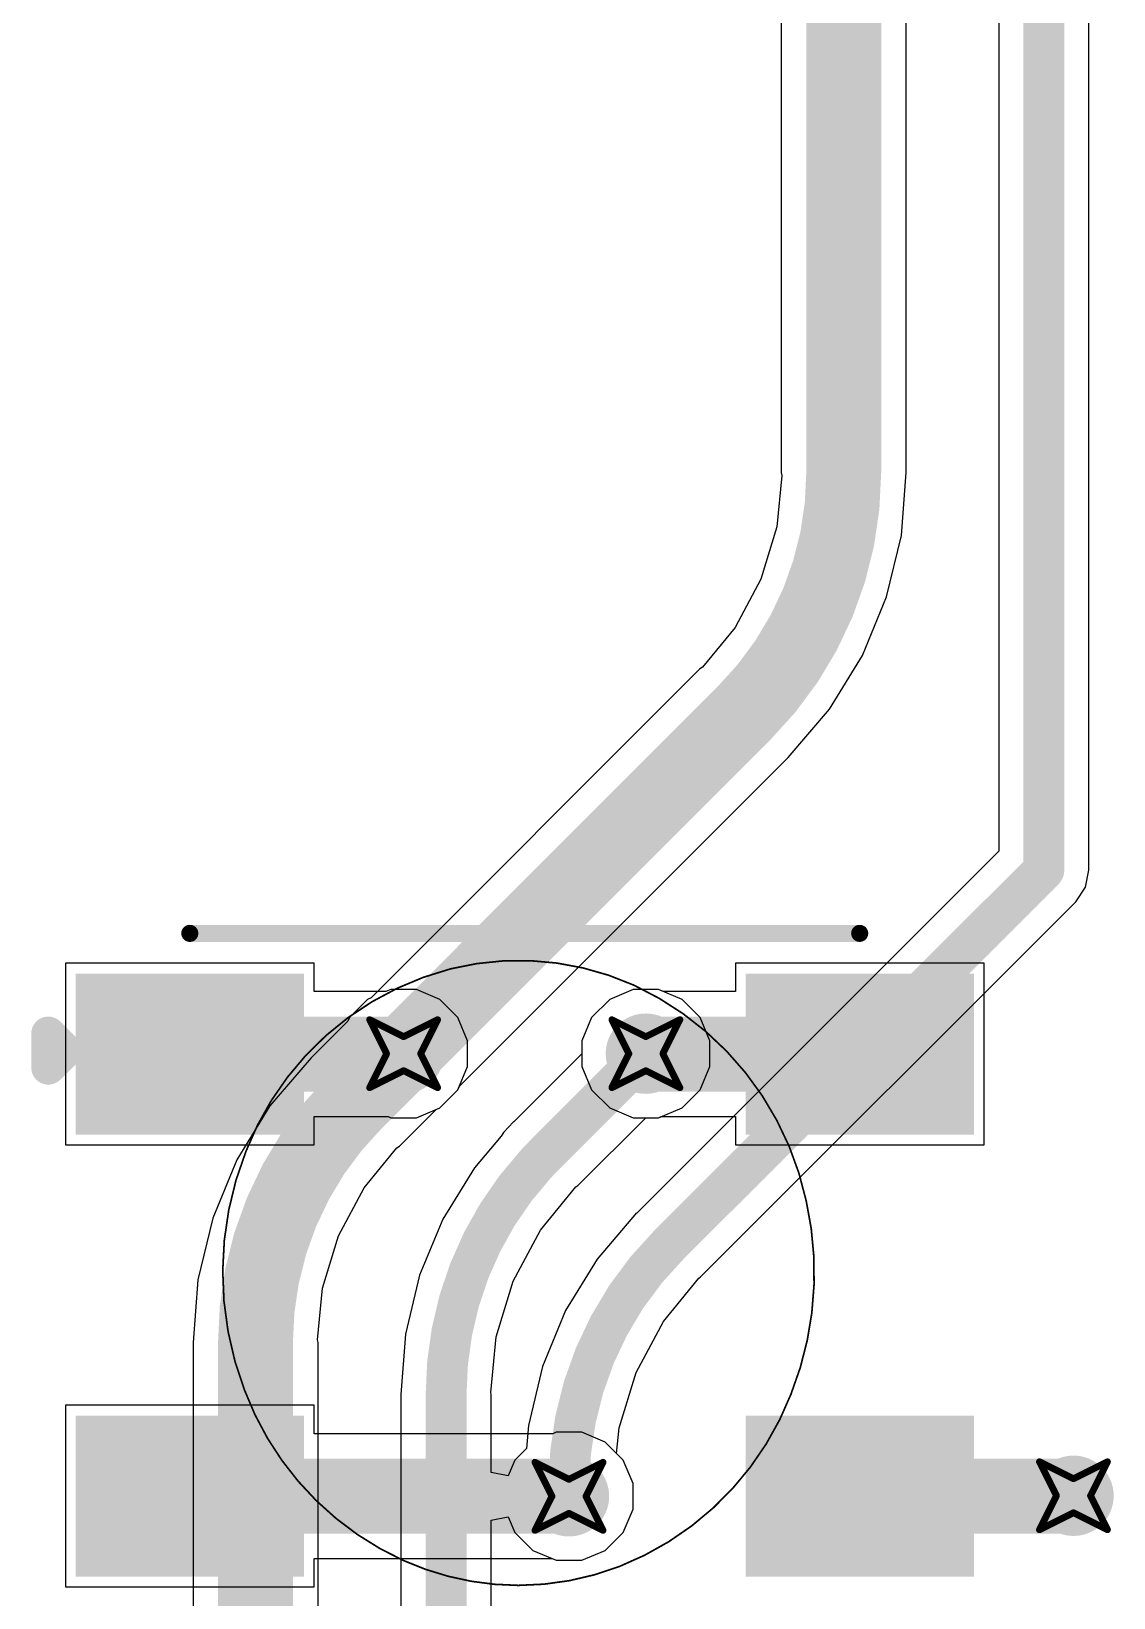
# Model space of a CAD drawing. Header units: inches. Extents: x -11 to 1110, y -7 to 455.
# Drawn here: x 269.62 to 277.7, y 176.62 to 188.31 of the extents above; entities that cross this region are included whole.
import ezdxf

# ---------------------------------------------------------------- set-up
doc = ezdxf.new("R2010")
doc.units = ezdxf.units.IN
for name, color, linetype in [('Bottom Layer', 5, 'Continuous'), ('Drill Drawing', 1, 'Continuous'), ('Mechanical 7', 56, 'Continuous'), ('Top Layer', 1, 'Continuous'), ('Top Overlay', 2, 'Continuous'), ('Top Paste', 8, 'Continuous'), ('Top Solder', 216, 'Continuous'), ('Via Holes', 16, 'Continuous')]:
    doc.layers.add(name, color=color, linetype=linetype)

msp = doc.modelspace()

# ---------------------------------------------------------------- hatches: boundary and pattern name
at = {"layer": 'Bottom Layer'}
h = msp.add_hatch(color=5, dxfattribs=at)
edge = h.paths.add_edge_path()
edge.add_arc((272.403, 180.679), 0.3, 0, 360)
h = msp.add_hatch(color=5, dxfattribs=at)
edge = h.paths.add_edge_path()
edge.add_arc((274.211, 180.679), 0.3, 0, 360)
h = msp.add_hatch(color=5, dxfattribs=at)
edge = h.paths.add_edge_path()
edge.add_arc((273.637, 177.375), 0.3, 0, 360)
h = msp.add_hatch(color=5, dxfattribs=at)
edge = h.paths.add_edge_path()
edge.add_arc((277.403, 177.379), 0.3, 0, 360)
at = {"layer": 'Top Layer'}
for points in [[(270.057, 181.176), (271.557, 181.176), (271.557, 180.176), (270.057, 180.176)], [(276.557, 180.176), (275.057, 180.176), (275.057, 181.176), (276.557, 181.176)], [(270.057, 177.876), (271.557, 177.876), (271.557, 176.876), (270.057, 176.876)], [(275.057, 177.876), (276.557, 177.876), (276.557, 176.876), (275.057, 176.876)]]:
    msp.add_hatch(color=1, dxfattribs=at).paths.add_polyline_path(points)
h = msp.add_hatch(color=1, dxfattribs=at)
edge = h.paths.add_edge_path()
edge.add_arc((272.403, 180.679), 0.3, 0, 360)
h = msp.add_hatch(color=1, dxfattribs=at)
edge = h.paths.add_edge_path()
edge.add_arc((274.211, 180.679), 0.3, 0, 360)
h = msp.add_hatch(color=1, dxfattribs=at)
edge = h.paths.add_edge_path()
edge.add_arc((273.637, 177.375), 0.3, 0, 360)
h = msp.add_hatch(color=1, dxfattribs=at)
edge = h.paths.add_edge_path()
edge.add_arc((277.403, 177.379), 0.3, 0, 360)
at = {"layer": 'Top Paste'}
for points in [[(270.057, 181.176), (271.557, 181.176), (271.557, 180.176), (270.057, 180.176)], [(276.557, 180.176), (275.057, 180.176), (275.057, 181.176), (276.557, 181.176)], [(270.057, 177.876), (271.557, 177.876), (271.557, 176.876), (270.057, 176.876)], [(275.057, 177.876), (276.557, 177.876), (276.557, 176.876), (275.057, 176.876)]]:
    msp.add_hatch(color=8, dxfattribs=at).paths.add_polyline_path(points)
at = {"layer": 'Top Solder'}
for points in [[(269.955, 181.277), (271.659, 181.277), (271.659, 180.074), (269.955, 180.074)], [(276.659, 180.074), (274.955, 180.074), (274.955, 181.277), (276.659, 181.277)], [(269.955, 177.977), (271.659, 177.977), (271.659, 176.774), (269.955, 176.774)], [(274.955, 177.977), (276.659, 177.977), (276.659, 176.774), (274.955, 176.774)]]:
    msp.add_hatch(color=216, dxfattribs=at).paths.add_polyline_path(points)
at = {"layer": 'Via Holes'}
h = msp.add_hatch(color=7, dxfattribs=at)
edge = h.paths.add_edge_path()
edge.add_arc((272.403, 180.679), 0.15, 0, 360)
h = msp.add_hatch(color=7, dxfattribs=at)
edge = h.paths.add_edge_path()
edge.add_arc((274.211, 180.679), 0.15, 0, 360)
h = msp.add_hatch(color=7, dxfattribs=at)
edge = h.paths.add_edge_path()
edge.add_arc((273.637, 177.375), 0.15, 0, 360)
h = msp.add_hatch(color=7, dxfattribs=at)
edge = h.paths.add_edge_path()
edge.add_arc((277.403, 177.379), 0.15, 0, 360)

# ---------------------------------------------------------------- linework, layer by layer
at = {"layer": 'Bottom Layer'}
for p, q in [((275.222, 196.253), (275.222, 185.017)), ((276.155, 185.017), (276.155, 196.183)), ((276.845, 191.811), (276.845, 182.19)), ((277.518, 182.05), (277.518, 191.811)), ((275.226, 184.996), (275.189, 184.611)), ((275.222, 185.017), (275.226, 184.996)), ((276.118, 184.547), (276.155, 185.017)), ((276.155, 185.017), (276.155, 185.017)), ((275.189, 184.611), (275.07, 184.221)), ((276.008, 184.088), (276.118, 184.547)), ((275.07, 184.221), (274.878, 183.861)), ((275.827, 183.652), (276.008, 184.088)), ((274.878, 183.861), (274.633, 183.563)), ((275.581, 183.25), (275.827, 183.652)), ((274.615, 183.551), (272.16, 181.096)), ((274.633, 183.563), (274.615, 183.551)), ((275.274, 182.891), (275.581, 183.25)), ((272.819, 180.437), (275.274, 182.891)), ((275.274, 182.891), (275.274, 182.891)), ((276.845, 182.19), (274.143, 179.488)), ((277.493, 181.922), (277.518, 182.05)), ((277.42, 181.812), (277.493, 181.922)), ((274.619, 179.012), (277.42, 181.812)), ((274.116, 181.157), (273.941, 181.084)), ((274.306, 181.157), (274.116, 181.157)), ((274.482, 181.084), (274.306, 181.157)), ((272.132, 181.084), (271.998, 180.95)), ((272.16, 181.096), (272.132, 181.084)), ((273.941, 181.084), (273.806, 180.95)), ((274.616, 180.95), (274.482, 181.084)), ((271.986, 180.922), (271.712, 180.648)), ((271.998, 180.95), (271.986, 180.922)), ((273.806, 180.95), (273.734, 180.774)), ((274.689, 180.774), (274.616, 180.95)), ((273.734, 180.774), (273.734, 180.678)), ((274.689, 180.584), (274.689, 180.774)), ((271.712, 180.648), (271.405, 180.289)), ((271.712, 180.648), (271.712, 180.648)), ((273.734, 180.678), (273.226, 180.17)), ((274.616, 180.409), (274.689, 180.584)), ((272.808, 180.409), (272.819, 180.437)), ((272.673, 180.274), (272.808, 180.409)), ((274.482, 180.274), (274.616, 180.409)), ((271.405, 180.289), (271.159, 179.887)), ((272.371, 179.988), (272.645, 180.262)), ((272.645, 180.262), (272.673, 180.274)), ((273.702, 179.694), (274.21, 180.201)), ((274.21, 180.201), (274.306, 180.201)), ((274.306, 180.201), (274.482, 180.274)), ((273.131, 180.063), (272.931, 179.828)), ((273.141, 180.078), (273.131, 180.063)), ((273.149, 180.09), (273.141, 180.078)), ((273.224, 180.171), (273.149, 180.09)), ((273.226, 180.17), (273.224, 180.171)), ((272.108, 179.678), (272.353, 179.976)), ((272.353, 179.976), (272.371, 179.988)), ((271.159, 179.887), (270.978, 179.451)), ((272.931, 179.828), (272.695, 179.443)), ((271.916, 179.318), (272.108, 179.678)), ((273.424, 179.362), (273.689, 179.685)), ((273.689, 179.685), (273.702, 179.694)), ((274.141, 179.49), (273.848, 179.146)), ((274.143, 179.488), (274.141, 179.49)), ((270.978, 179.451), (270.868, 178.992)), ((272.695, 179.443), (272.522, 179.025)), ((273.22, 178.98), (273.424, 179.362)), ((271.797, 178.928), (271.916, 179.318)), ((273.848, 179.146), (273.612, 178.761)), ((272.522, 179.025), (272.416, 178.586)), ((274.607, 179.004), (274.619, 179.012)), ((270.868, 178.992), (270.831, 178.522)), ((271.759, 178.543), (271.797, 178.928)), ((273.094, 178.566), (273.22, 178.98)), ((274.342, 178.68), (274.607, 179.004)), ((273.612, 178.761), (273.439, 178.344)), ((274.138, 178.299), (274.342, 178.68)), ((271.764, 178.522), (271.759, 178.543)), ((272.416, 178.586), (272.381, 178.136)), ((273.054, 178.15), (273.094, 178.566)), ((270.831, 178.522), (270.831, 178.522)), ((270.831, 178.522), (270.831, 170.115)), ((271.764, 170.115), (271.764, 178.522)), ((273.439, 178.344), (273.334, 177.904)), ((274.012, 177.885), (274.138, 178.299)), ((272.381, 178.136), (272.383, 178.136)), ((272.383, 178.136), (272.383, 168.963)), ((273.056, 178.136), (273.054, 178.15)), ((273.056, 177.553), (273.056, 178.136)), ((273.334, 177.904), (273.32, 177.733)), ((273.993, 177.695), (274.012, 177.885)), ((273.32, 177.733), (273.232, 177.645)), ((273.232, 177.645), (273.183, 177.528)), ((274.042, 177.645), (273.993, 177.695)), ((274.115, 177.47), (274.042, 177.645)), ((273.183, 177.528), (273.056, 177.553)), ((274.115, 177.28), (274.115, 177.47)), ((274.042, 177.104), (274.115, 177.28)), ((273.056, 177.196), (273.183, 177.222)), ((273.056, 168.963), (273.056, 177.196)), ((273.183, 177.222), (273.232, 177.104)), ((273.232, 177.104), (273.367, 176.97)), ((273.908, 176.97), (274.042, 177.104)), ((273.367, 176.97), (273.542, 176.897)), ((273.732, 176.897), (273.908, 176.97)), ((273.542, 176.897), (273.732, 176.897))]:
    msp.add_line(p, q, dxfattribs=at)
for points in [[(275.688, 185.017, 0.559, 0.559, 0), (275.688, 196.376, 0.559, 0.559, 0)], [(277.182, 182.05, 0.305, 0.305, 0), (277.182, 191.811, 0.305, 0.305, 0)], [(275.688, 185.017, 0.559, 0.559, -0.198912), (274.944, 183.221, 0.559, 0.559, 0)], [(272.403, 180.679, 0.559, 0.559, 0), (274.944, 183.221, 0.559, 0.559, 0)], [(274.381, 179.25, 0.305, 0.305, 0), (277.182, 182.05, 0.305, 0.305, 0)], [(272.041, 180.318, 0.559, 0.559, 0), (272.403, 180.679, 0.559, 0.559, 0)], [(273.464, 179.932, 0.305, 0.305, 0), (274.211, 180.679, 0.305, 0.305, 0)], [(271.297, 178.522, 0.559, 0.559, -0.198912), (272.041, 180.318, 0.559, 0.559, 0)], [(273.387, 179.852, 0.305, 0.305, -0.010862), (273.464, 179.932, 0.305, 0.305, 0)], [(272.72, 178.136, 0.305, 0.305, -0.187645), (273.387, 179.852, 0.305, 0.305, 0)], [(273.637, 177.454, 0.305, 0.305, -0.198912), (274.381, 179.25, 0.305, 0.305, 0)], [(271.297, 170.115, 0.559, 0.559, 0), (271.297, 178.522, 0.559, 0.559, 0)], [(272.72, 168.963, 0.305, 0.305, 0), (272.72, 178.136, 0.305, 0.305, 0)], [(273.637, 177.375, 0.305, 0.305, 0), (273.637, 177.454, 0.305, 0.305, 0)]]:
    msp.add_lwpolyline(points, format="xyseb", dxfattribs=at)
for points in [[(275.549, 185.017, 0.279, 0.279, 1), (275.828, 185.017, 0.279, 0.279, 1)], [(275.549, 185.017, 0.279, 0.279, 1), (275.828, 185.017, 0.279, 0.279, 1)], [(274.805, 183.221, 0.279, 0.279, 1), (275.084, 183.221, 0.279, 0.279, 1)], [(274.805, 183.221, 0.279, 0.279, 1), (275.084, 183.221, 0.279, 0.279, 1)], [(277.105, 182.05, 0.152, 0.152, 1), (277.258, 182.05, 0.152, 0.152, 1)], [(277.105, 182.05, 0.152, 0.152, 1), (277.258, 182.05, 0.152, 0.152, 1)], [(272.263, 180.679, 0.279, 0.279, 1), (272.542, 180.679, 0.279, 0.279, 1)], [(272.263, 180.679, 0.279, 0.279, 1), (272.542, 180.679, 0.279, 0.279, 1)], [(274.135, 180.679, 0.152, 0.152, 1), (274.288, 180.679, 0.152, 0.152, 1)], [(271.902, 180.318, 0.279, 0.279, 1), (272.181, 180.318, 0.279, 0.279, 1)], [(271.902, 180.318, 0.279, 0.279, 1), (272.181, 180.318, 0.279, 0.279, 1)], [(273.388, 179.932, 0.152, 0.152, 1), (273.54, 179.932, 0.152, 0.152, 1)], [(273.388, 179.932, 0.152, 0.152, 1), (273.54, 179.932, 0.152, 0.152, 1)], [(273.311, 179.852, 0.152, 0.152, 1), (273.464, 179.852, 0.152, 0.152, 1)], [(273.311, 179.852, 0.152, 0.152, 1), (273.464, 179.852, 0.152, 0.152, 1)], [(274.305, 179.25, 0.152, 0.152, 1), (274.457, 179.25, 0.152, 0.152, 1)], [(274.305, 179.25, 0.152, 0.152, 1), (274.457, 179.25, 0.152, 0.152, 1)], [(271.158, 178.522, 0.279, 0.279, 1), (271.437, 178.522, 0.279, 0.279, 1)], [(271.158, 178.522, 0.279, 0.279, 1), (271.437, 178.522, 0.279, 0.279, 1)], [(272.644, 178.136, 0.152, 0.152, 1), (272.796, 178.136, 0.152, 0.152, 1)], [(272.644, 178.136, 0.152, 0.152, 1), (272.796, 178.136, 0.152, 0.152, 1)], [(273.561, 177.454, 0.152, 0.152, 1), (273.713, 177.454, 0.152, 0.152, 1)], [(273.561, 177.454, 0.152, 0.152, 1), (273.713, 177.454, 0.152, 0.152, 1)], [(273.561, 177.375, 0.152, 0.152, 1), (273.713, 177.375, 0.152, 0.152, 1)]]:
    msp.add_lwpolyline(points, format="xyseb", close=True, dxfattribs=at)
at = {"layer": 'Drill Drawing'}
for points in [[(272.149, 180.933, 0.0508, 0.0508, 0), (272.403, 180.806, 0.0508, 0.0508, 0)], [(272.149, 180.933, 0.0508, 0.0508, 0), (272.276, 180.679, 0.0508, 0.0508, 0)], [(272.403, 180.806, 0.0508, 0.0508, 0), (272.657, 180.933, 0.0508, 0.0508, 0)], [(272.53, 180.679, 0.0508, 0.0508, 0), (272.657, 180.933, 0.0508, 0.0508, 0)], [(273.957, 180.933, 0.0508, 0.0508, 0), (274.211, 180.806, 0.0508, 0.0508, 0)], [(273.957, 180.933, 0.0508, 0.0508, 0), (274.084, 180.679, 0.0508, 0.0508, 0)], [(274.211, 180.806, 0.0508, 0.0508, 0), (274.465, 180.933, 0.0508, 0.0508, 0)], [(274.338, 180.679, 0.0508, 0.0508, 0), (274.465, 180.933, 0.0508, 0.0508, 0)], [(272.149, 180.425, 0.0508, 0.0508, 0), (272.276, 180.679, 0.0508, 0.0508, 0)], [(272.53, 180.679, 0.0508, 0.0508, 0), (272.657, 180.425, 0.0508, 0.0508, 0)], [(273.957, 180.425, 0.0508, 0.0508, 0), (274.084, 180.679, 0.0508, 0.0508, 0)], [(274.338, 180.679, 0.0508, 0.0508, 0), (274.465, 180.425, 0.0508, 0.0508, 0)], [(272.149, 180.425, 0.0508, 0.0508, 0), (272.403, 180.552, 0.0508, 0.0508, 0)], [(272.403, 180.552, 0.0508, 0.0508, 0), (272.657, 180.425, 0.0508, 0.0508, 0)], [(273.957, 180.425, 0.0508, 0.0508, 0), (274.211, 180.552, 0.0508, 0.0508, 0)], [(274.211, 180.552, 0.0508, 0.0508, 0), (274.465, 180.425, 0.0508, 0.0508, 0)], [(273.383, 177.629, 0.0508, 0.0508, 0), (273.637, 177.502, 0.0508, 0.0508, 0)], [(273.383, 177.629, 0.0508, 0.0508, 0), (273.51, 177.375, 0.0508, 0.0508, 0)], [(273.637, 177.502, 0.0508, 0.0508, 0), (273.891, 177.629, 0.0508, 0.0508, 0)], [(273.764, 177.375, 0.0508, 0.0508, 0), (273.891, 177.629, 0.0508, 0.0508, 0)], [(277.149, 177.633, 0.0508, 0.0508, 0), (277.403, 177.506, 0.0508, 0.0508, 0)], [(277.149, 177.633, 0.0508, 0.0508, 0), (277.276, 177.379, 0.0508, 0.0508, 0)], [(277.403, 177.506, 0.0508, 0.0508, 0), (277.657, 177.633, 0.0508, 0.0508, 0)], [(277.53, 177.379, 0.0508, 0.0508, 0), (277.657, 177.633, 0.0508, 0.0508, 0)], [(273.383, 177.121, 0.0508, 0.0508, 0), (273.51, 177.375, 0.0508, 0.0508, 0)], [(273.764, 177.375, 0.0508, 0.0508, 0), (273.891, 177.121, 0.0508, 0.0508, 0)], [(277.149, 177.125, 0.0508, 0.0508, 0), (277.276, 177.379, 0.0508, 0.0508, 0)], [(277.53, 177.379, 0.0508, 0.0508, 0), (277.657, 177.125, 0.0508, 0.0508, 0)], [(273.383, 177.121, 0.0508, 0.0508, 0), (273.637, 177.248, 0.0508, 0.0508, 0)], [(273.637, 177.248, 0.0508, 0.0508, 0), (273.891, 177.121, 0.0508, 0.0508, 0)], [(277.149, 177.125, 0.0508, 0.0508, 0), (277.403, 177.252, 0.0508, 0.0508, 0)], [(277.403, 177.252, 0.0508, 0.0508, 0), (277.657, 177.125, 0.0508, 0.0508, 0)]]:
    msp.add_lwpolyline(points, format="xyseb", dxfattribs=at)
for points in [[(272.136, 180.933, 0.0254, 0.0254, 1), (272.161, 180.933, 0.0254, 0.0254, 1)], [(272.136, 180.933, 0.0254, 0.0254, 1), (272.161, 180.933, 0.0254, 0.0254, 1)], [(272.644, 180.933, 0.0254, 0.0254, 1), (272.669, 180.933, 0.0254, 0.0254, 1)], [(272.644, 180.933, 0.0254, 0.0254, 1), (272.669, 180.933, 0.0254, 0.0254, 1)], [(273.945, 180.933, 0.0254, 0.0254, 1), (273.97, 180.933, 0.0254, 0.0254, 1)], [(273.945, 180.933, 0.0254, 0.0254, 1), (273.97, 180.933, 0.0254, 0.0254, 1)], [(274.453, 180.933, 0.0254, 0.0254, 1), (274.478, 180.933, 0.0254, 0.0254, 1)], [(274.453, 180.933, 0.0254, 0.0254, 1), (274.478, 180.933, 0.0254, 0.0254, 1)], [(272.39, 180.806, 0.0254, 0.0254, 1), (272.415, 180.806, 0.0254, 0.0254, 1)], [(272.39, 180.806, 0.0254, 0.0254, 1), (272.415, 180.806, 0.0254, 0.0254, 1)], [(274.199, 180.806, 0.0254, 0.0254, 1), (274.224, 180.806, 0.0254, 0.0254, 1)], [(274.199, 180.806, 0.0254, 0.0254, 1), (274.224, 180.806, 0.0254, 0.0254, 1)], [(272.263, 180.679, 0.0254, 0.0254, 1), (272.288, 180.679, 0.0254, 0.0254, 1)], [(272.263, 180.679, 0.0254, 0.0254, 1), (272.288, 180.679, 0.0254, 0.0254, 1)], [(272.517, 180.679, 0.0254, 0.0254, 1), (272.542, 180.679, 0.0254, 0.0254, 1)], [(272.517, 180.679, 0.0254, 0.0254, 1), (272.542, 180.679, 0.0254, 0.0254, 1)], [(274.072, 180.679, 0.0254, 0.0254, 1), (274.097, 180.679, 0.0254, 0.0254, 1)], [(274.072, 180.679, 0.0254, 0.0254, 1), (274.097, 180.679, 0.0254, 0.0254, 1)], [(274.326, 180.679, 0.0254, 0.0254, 1), (274.351, 180.679, 0.0254, 0.0254, 1)], [(274.326, 180.679, 0.0254, 0.0254, 1), (274.351, 180.679, 0.0254, 0.0254, 1)], [(272.39, 180.552, 0.0254, 0.0254, 1), (272.415, 180.552, 0.0254, 0.0254, 1)], [(272.39, 180.552, 0.0254, 0.0254, 1), (272.415, 180.552, 0.0254, 0.0254, 1)], [(274.199, 180.552, 0.0254, 0.0254, 1), (274.224, 180.552, 0.0254, 0.0254, 1)], [(274.199, 180.552, 0.0254, 0.0254, 1), (274.224, 180.552, 0.0254, 0.0254, 1)], [(272.136, 180.425, 0.0254, 0.0254, 1), (272.161, 180.425, 0.0254, 0.0254, 1)], [(272.136, 180.425, 0.0254, 0.0254, 1), (272.161, 180.425, 0.0254, 0.0254, 1)], [(272.644, 180.425, 0.0254, 0.0254, 1), (272.669, 180.425, 0.0254, 0.0254, 1)], [(272.644, 180.425, 0.0254, 0.0254, 1), (272.669, 180.425, 0.0254, 0.0254, 1)], [(273.945, 180.425, 0.0254, 0.0254, 1), (273.97, 180.425, 0.0254, 0.0254, 1)], [(273.945, 180.425, 0.0254, 0.0254, 1), (273.97, 180.425, 0.0254, 0.0254, 1)], [(274.453, 180.425, 0.0254, 0.0254, 1), (274.478, 180.425, 0.0254, 0.0254, 1)], [(274.453, 180.425, 0.0254, 0.0254, 1), (274.478, 180.425, 0.0254, 0.0254, 1)], [(273.37, 177.629, 0.0254, 0.0254, 1), (273.396, 177.629, 0.0254, 0.0254, 1)], [(273.37, 177.629, 0.0254, 0.0254, 1), (273.396, 177.629, 0.0254, 0.0254, 1)], [(273.878, 177.629, 0.0254, 0.0254, 1), (273.904, 177.629, 0.0254, 0.0254, 1)], [(273.878, 177.629, 0.0254, 0.0254, 1), (273.904, 177.629, 0.0254, 0.0254, 1)], [(277.136, 177.633, 0.0254, 0.0254, 1), (277.161, 177.633, 0.0254, 0.0254, 1)], [(277.136, 177.633, 0.0254, 0.0254, 1), (277.161, 177.633, 0.0254, 0.0254, 1)], [(277.644, 177.633, 0.0254, 0.0254, 1), (277.669, 177.633, 0.0254, 0.0254, 1)], [(277.644, 177.633, 0.0254, 0.0254, 1), (277.669, 177.633, 0.0254, 0.0254, 1)], [(273.624, 177.502, 0.0254, 0.0254, 1), (273.65, 177.502, 0.0254, 0.0254, 1)], [(273.624, 177.502, 0.0254, 0.0254, 1), (273.65, 177.502, 0.0254, 0.0254, 1)], [(277.39, 177.506, 0.0254, 0.0254, 1), (277.415, 177.506, 0.0254, 0.0254, 1)], [(277.39, 177.506, 0.0254, 0.0254, 1), (277.415, 177.506, 0.0254, 0.0254, 1)], [(273.497, 177.375, 0.0254, 0.0254, 1), (273.523, 177.375, 0.0254, 0.0254, 1)], [(273.497, 177.375, 0.0254, 0.0254, 1), (273.523, 177.375, 0.0254, 0.0254, 1)], [(273.751, 177.375, 0.0254, 0.0254, 1), (273.777, 177.375, 0.0254, 0.0254, 1)], [(273.751, 177.375, 0.0254, 0.0254, 1), (273.777, 177.375, 0.0254, 0.0254, 1)], [(277.263, 177.379, 0.0254, 0.0254, 1), (277.288, 177.379, 0.0254, 0.0254, 1)], [(277.263, 177.379, 0.0254, 0.0254, 1), (277.288, 177.379, 0.0254, 0.0254, 1)], [(277.517, 177.379, 0.0254, 0.0254, 1), (277.542, 177.379, 0.0254, 0.0254, 1)], [(277.517, 177.379, 0.0254, 0.0254, 1), (277.542, 177.379, 0.0254, 0.0254, 1)], [(273.624, 177.248, 0.0254, 0.0254, 1), (273.65, 177.248, 0.0254, 0.0254, 1)], [(273.624, 177.248, 0.0254, 0.0254, 1), (273.65, 177.248, 0.0254, 0.0254, 1)], [(277.39, 177.252, 0.0254, 0.0254, 1), (277.415, 177.252, 0.0254, 0.0254, 1)], [(277.39, 177.252, 0.0254, 0.0254, 1), (277.415, 177.252, 0.0254, 0.0254, 1)], [(273.37, 177.121, 0.0254, 0.0254, 1), (273.396, 177.121, 0.0254, 0.0254, 1)], [(273.37, 177.121, 0.0254, 0.0254, 1), (273.396, 177.121, 0.0254, 0.0254, 1)], [(273.878, 177.121, 0.0254, 0.0254, 1), (273.904, 177.121, 0.0254, 0.0254, 1)], [(273.878, 177.121, 0.0254, 0.0254, 1), (273.904, 177.121, 0.0254, 0.0254, 1)], [(277.136, 177.125, 0.0254, 0.0254, 1), (277.161, 177.125, 0.0254, 0.0254, 1)], [(277.136, 177.125, 0.0254, 0.0254, 1), (277.161, 177.125, 0.0254, 0.0254, 1)], [(277.644, 177.125, 0.0254, 0.0254, 1), (277.669, 177.125, 0.0254, 0.0254, 1)], [(277.644, 177.125, 0.0254, 0.0254, 1), (277.669, 177.125, 0.0254, 0.0254, 1)]]:
    msp.add_lwpolyline(points, format="xyseb", close=True, dxfattribs=at)
at = {"layer": 'Mechanical 7'}
for points in [[(272.753, 181.312, 0.0127, 0.0127, -0.168442), (274.12, 181.191, 0.0127, 0.0127, 0)], [(271.226, 179.95, 0.0127, 0.0127, -0.241609), (272.753, 181.312, 0.0127, 0.0127, 0)], [(274.12, 181.191, 0.0127, 0.0127, -0.236333), (275.408, 179.579, 0.0127, 0.0127, 0)], [(271.216, 178.166, 0.0127, 0.0127, -0.188756), (271.226, 179.95, 0.0127, 0.0127, 0)], [(275.408, 179.579, 0.0127, 0.0127, -0.151551), (275.294, 178.137, 0.0127, 0.0127, 0)], [(272.401, 176.896, 0.0127, 0.0127, -0.198951), (271.216, 178.166, 0.0127, 0.0127, 0)], [(275.294, 178.137, 0.0127, 0.0127, -0.20989), (274.011, 176.85, 0.0127, 0.0127, 0)], [(273.259, 176.71, 0.0127, 0.0127, -0.105652), (272.401, 176.896, 0.0127, 0.0127, 0)], [(274.011, 176.85, 0.0127, 0.0127, -0.091671), (273.259, 176.71, 0.0127, 0.0127, 0)]]:
    msp.add_lwpolyline(points, format="xyseb", dxfattribs=at)
for points in [[(272.749, 181.312, 0.00635, 0.00635, 1), (272.756, 181.312, 0.00635, 0.00635, 1)], [(272.749, 181.312, 0.00635, 0.00635, 1), (272.756, 181.312, 0.00635, 0.00635, 1)], [(274.116, 181.191, 0.00635, 0.00635, 1), (274.123, 181.191, 0.00635, 0.00635, 1)], [(274.116, 181.191, 0.00635, 0.00635, 1), (274.123, 181.191, 0.00635, 0.00635, 1)], [(271.223, 179.95, 0.00635, 0.00635, 1), (271.229, 179.95, 0.00635, 0.00635, 1)], [(271.223, 179.95, 0.00635, 0.00635, 1), (271.229, 179.95, 0.00635, 0.00635, 1)], [(275.405, 179.579, 0.00635, 0.00635, 1), (275.411, 179.579, 0.00635, 0.00635, 1)], [(275.405, 179.579, 0.00635, 0.00635, 1), (275.411, 179.579, 0.00635, 0.00635, 1)], [(271.213, 178.166, 0.00635, 0.00635, 1), (271.219, 178.166, 0.00635, 0.00635, 1)], [(271.213, 178.166, 0.00635, 0.00635, 1), (271.219, 178.166, 0.00635, 0.00635, 1)], [(275.291, 178.137, 0.00635, 0.00635, 1), (275.298, 178.137, 0.00635, 0.00635, 1)], [(275.291, 178.137, 0.00635, 0.00635, 1), (275.298, 178.137, 0.00635, 0.00635, 1)], [(272.398, 176.896, 0.00635, 0.00635, 1), (272.404, 176.896, 0.00635, 0.00635, 1)], [(272.398, 176.896, 0.00635, 0.00635, 1), (272.404, 176.896, 0.00635, 0.00635, 1)], [(274.008, 176.85, 0.00635, 0.00635, 1), (274.014, 176.85, 0.00635, 0.00635, 1)], [(274.008, 176.85, 0.00635, 0.00635, 1), (274.014, 176.85, 0.00635, 0.00635, 1)], [(273.256, 176.71, 0.00635, 0.00635, 1), (273.262, 176.71, 0.00635, 0.00635, 1)], [(273.256, 176.71, 0.00635, 0.00635, 1), (273.262, 176.71, 0.00635, 0.00635, 1)]]:
    msp.add_lwpolyline(points, format="xyseb", close=True, dxfattribs=at)
at = {"layer": 'Top Layer'}
for p, q in [((271.735, 181.354), (269.879, 181.354)), ((269.879, 181.354), (269.879, 179.998)), ((271.735, 181.142), (271.735, 181.354)), ((276.735, 181.354), (274.879, 181.354)), ((274.879, 181.354), (274.879, 181.142)), ((276.735, 179.998), (276.735, 181.354)), ((272.271, 181.142), (271.735, 181.142)), ((272.308, 181.157), (272.271, 181.142)), ((272.498, 181.157), (272.308, 181.157)), ((272.673, 181.084), (272.498, 181.157)), ((274.116, 181.157), (273.941, 181.084)), ((274.306, 181.157), (274.116, 181.157)), ((274.343, 181.142), (274.306, 181.157)), ((274.879, 181.142), (274.343, 181.142)), ((272.808, 180.95), (272.673, 181.084)), ((273.941, 181.084), (273.806, 180.95)), ((272.88, 180.774), (272.808, 180.95)), ((273.806, 180.95), (273.734, 180.774)), ((272.88, 180.584), (272.88, 180.774)), ((273.734, 180.774), (273.734, 180.584)), ((272.808, 180.409), (272.88, 180.584)), ((273.734, 180.584), (273.806, 180.409)), ((272.673, 180.274), (272.808, 180.409)), ((273.806, 180.409), (273.941, 180.274)), ((271.735, 179.998), (271.735, 180.21)), ((271.735, 180.21), (272.288, 180.21)), ((272.288, 180.21), (272.308, 180.201)), ((272.308, 180.201), (272.498, 180.201)), ((272.498, 180.201), (272.673, 180.274)), ((273.941, 180.274), (274.116, 180.201)), ((274.116, 180.201), (274.306, 180.201)), ((274.306, 180.201), (274.326, 180.21)), ((274.326, 180.21), (274.879, 180.21)), ((274.879, 180.21), (274.879, 179.998)), ((269.879, 179.998), (271.735, 179.998)), ((274.879, 179.998), (276.735, 179.998)), ((271.735, 178.054), (269.879, 178.054)), ((269.879, 178.054), (269.879, 176.698)), ((271.735, 177.842), (271.735, 178.054)), ((273.516, 177.842), (271.735, 177.842)), ((273.542, 177.853), (273.516, 177.842)), ((273.732, 177.853), (273.542, 177.853)), ((273.908, 177.78), (273.732, 177.853)), ((274.042, 177.645), (273.908, 177.78)), ((274.115, 177.47), (274.042, 177.645)), ((274.115, 177.28), (274.115, 177.47)), ((274.042, 177.104), (274.115, 177.28)), ((273.908, 176.97), (274.042, 177.104)), ((271.735, 176.698), (271.735, 176.91)), ((271.735, 176.91), (273.512, 176.91)), ((273.512, 176.91), (273.542, 176.897)), ((273.732, 176.897), (273.908, 176.97)), ((273.542, 176.897), (273.732, 176.897)), ((269.879, 176.698), (271.735, 176.698))]:
    msp.add_line(p, q, dxfattribs=at)
for points in [[(270.807, 180.676, 0.559, 0.559, 0), (272.403, 180.676, 0.559, 0.559, 0)], [(274.211, 180.676, 0.559, 0.559, 0), (275.807, 180.676, 0.559, 0.559, 0)], [(270.807, 177.376, 0.559, 0.559, 0), (273.637, 177.376, 0.559, 0.559, 0)], [(275.807, 177.376, 0.559, 0.559, 0), (277.403, 177.376, 0.559, 0.559, 0)]]:
    msp.add_lwpolyline(points, format="xyseb", dxfattribs=at)
for points in [[(270.667, 180.676, 0.279, 0.279, 1), (270.947, 180.676, 0.279, 0.279, 1)], [(272.263, 180.676, 0.279, 0.279, 1), (272.542, 180.676, 0.279, 0.279, 1)], [(274.072, 180.676, 0.279, 0.279, 1), (274.351, 180.676, 0.279, 0.279, 1)], [(275.667, 180.676, 0.279, 0.279, 1), (275.947, 180.676, 0.279, 0.279, 1)], [(270.667, 177.376, 0.279, 0.279, 1), (270.947, 177.376, 0.279, 0.279, 1)], [(273.497, 177.376, 0.279, 0.279, 1), (273.777, 177.376, 0.279, 0.279, 1)], [(275.667, 177.376, 0.279, 0.279, 1), (275.947, 177.376, 0.279, 0.279, 1)], [(277.263, 177.376, 0.279, 0.279, 1), (277.542, 177.376, 0.279, 0.279, 1)]]:
    msp.add_lwpolyline(points, format="xyseb", close=True, dxfattribs=at)
at = {"layer": 'Top Overlay'}
for points in [[(270.807, 181.577, 0.127, 0.127, 0), (275.807, 181.577, 0.127, 0.127, 0)], [(269.751, 180.575, 0.254, 0.254, 0), (269.751, 180.829, 0.254, 0.254, 0)], [(269.751, 180.829, 0.254, 0.254, 0), (269.878, 180.702, 0.254, 0.254, 0)], [(269.751, 180.575, 0.254, 0.254, 0), (269.878, 180.702, 0.254, 0.254, 0)]]:
    msp.add_lwpolyline(points, format="xyseb", dxfattribs=at)
for points in [[(270.775, 181.577, 0.0635, 0.0635, 1), (270.839, 181.577, 0.0635, 0.0635, 1)], [(275.775, 181.577, 0.0635, 0.0635, 1), (275.839, 181.577, 0.0635, 0.0635, 1)], [(269.687, 180.829, 0.127, 0.127, 1), (269.814, 180.829, 0.127, 0.127, 1)], [(269.687, 180.829, 0.127, 0.127, 1), (269.814, 180.829, 0.127, 0.127, 1)], [(269.814, 180.702, 0.127, 0.127, 1), (269.941, 180.702, 0.127, 0.127, 1)], [(269.814, 180.702, 0.127, 0.127, 1), (269.941, 180.702, 0.127, 0.127, 1)], [(269.687, 180.575, 0.127, 0.127, 1), (269.814, 180.575, 0.127, 0.127, 1)], [(269.687, 180.575, 0.127, 0.127, 1), (269.814, 180.575, 0.127, 0.127, 1)]]:
    msp.add_lwpolyline(points, format="xyseb", close=True, dxfattribs=at)

doc.saveas('drawing.dxf')
